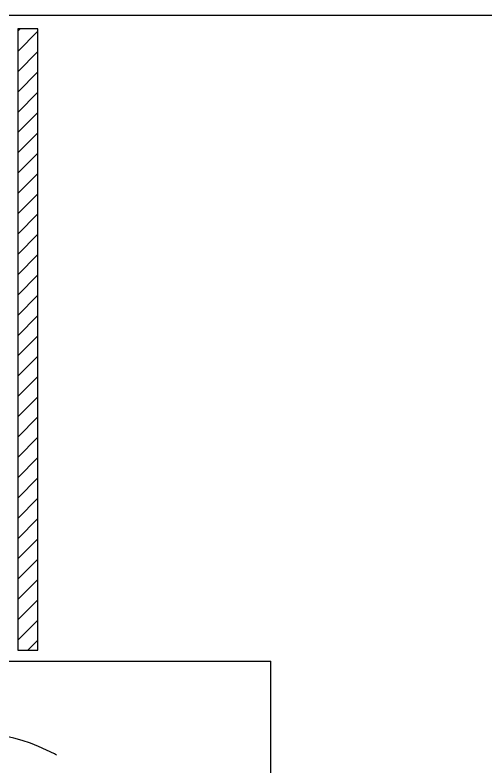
# Model space of a CAD drawing. Header units: millimetres. Extents: x 1573 to 2177, y 1587 to 1932.
# Drawn here: x 1896.903 to 1897.395, y 1908.764 to 1909.549 of the extents above; entities that cross this region are included whole.
import ezdxf

# ---------------------------------------------------------------- set-up
doc = ezdxf.new("R2010")
doc.units = ezdxf.units.MM
doc.header["$LTSCALE"] = 0.03
doc.linetypes.add('HIDDEN', pattern=[9.525, 6.35, -3.175])
doc.layers.add('-HIDRO', color=8, linetype='Continuous')

msp = doc.modelspace()

# ---------------------------------------------------------------- linework, layer by layer
at = {"layer": '-HIDRO'}
for p, q in [((1896.27039, 1909.54931), (1898.52039, 1909.54931)), ((1896.30038, 1908.87431), (1897.17039, 1908.8743)), ((1897.17038, 1907.92931), (1897.17039, 1908.8743))]:
    msp.add_line(p, q, dxfattribs=at)
at = {"layer": '-HIDRO', "ltscale": 5}
for p, q in [((1896.92717, 1909.53484), (1896.90607, 1909.53484)), ((1896.90607, 1909.53484), (1896.90607, 1908.88556)), ((1896.90607, 1909.53247), (1896.90845, 1909.53484)), ((1896.90607, 1909.51125), (1896.92717, 1909.53235)), ((1896.92717, 1908.88556), (1896.92717, 1909.53484)), ((1896.90607, 1909.49004), (1896.92717, 1909.51114)), ((1896.90607, 1909.46883), (1896.92717, 1909.48992)), ((1896.90607, 1909.44762), (1896.92717, 1909.46871)), ((1896.90607, 1909.4264), (1896.92717, 1909.4475)), ((1896.90607, 1909.40519), (1896.92717, 1909.42628)), ((1896.90607, 1909.38398), (1896.92717, 1909.40507)), ((1896.90607, 1909.36276), (1896.92717, 1909.38386)), ((1896.90607, 1909.34155), (1896.92717, 1909.36264)), ((1896.90607, 1909.32034), (1896.92717, 1909.34143)), ((1896.90607, 1909.29912), (1896.92717, 1909.32022)), ((1896.90607, 1909.27791), (1896.92717, 1909.299)), ((1896.90607, 1909.2567), (1896.92717, 1909.27779)), ((1896.90607, 1909.23548), (1896.92717, 1909.25658)), ((1896.90607, 1909.21427), (1896.92717, 1909.23536)), ((1896.90607, 1909.19306), (1896.92717, 1909.21415)), ((1896.90607, 1909.17184), (1896.92717, 1909.19294)), ((1896.90607, 1909.15063), (1896.92717, 1909.17172)), ((1896.90607, 1909.12942), (1896.92717, 1909.15051)), ((1896.90607, 1909.1082), (1896.92717, 1909.1293)), ((1896.90607, 1909.08699), (1896.92717, 1909.10808)), ((1896.90607, 1909.06578), (1896.92717, 1909.08687)), ((1896.90607, 1909.04456), (1896.92717, 1909.06566)), ((1896.90607, 1909.02335), (1896.92717, 1909.04444)), ((1896.90607, 1909.00214), (1896.92717, 1909.02323)), ((1896.90607, 1908.98092), (1896.92717, 1909.00202)), ((1896.90607, 1908.95971), (1896.92717, 1908.98081)), ((1896.90607, 1908.9385), (1896.92717, 1908.95959)), ((1896.90607, 1908.91729), (1896.92717, 1908.93838)), ((1896.90607, 1908.89607), (1896.92717, 1908.91717)), ((1896.91677, 1908.88556), (1896.92717, 1908.89595)), ((1896.90607, 1908.88556), (1896.92717, 1908.88556))]:
    msp.add_line(p, q, dxfattribs=at)
at = {"layer": '-HIDRO', "linetype": 'HIDDEN', "ltscale": 0.1}
msp.add_lwpolyline([(1897.04367, 1908.61181), (1897.04367, 1908.16181, -0.414214), (1896.85617, 1907.97431), (1896.55617, 1907.97431, -0.414214), (1896.36867, 1908.16181), (1896.36867, 1908.61181, -0.414214), (1896.55617, 1908.79931), (1896.85617, 1908.79931, -0.414214)], format="xyb", close=True, dxfattribs=at)

doc.saveas('drawing.dxf')
